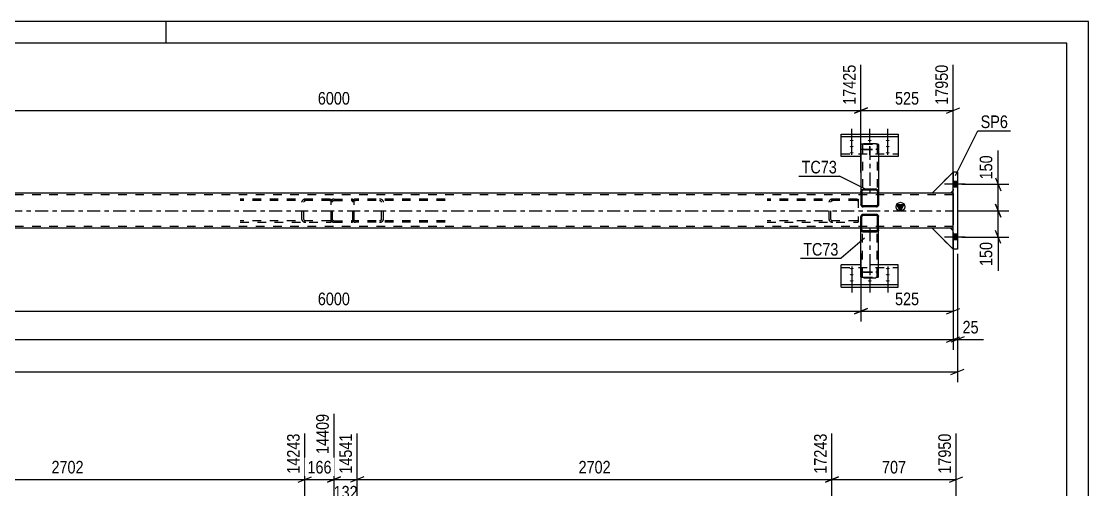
# Model space of a CAD drawing. Header units: millimetres. Extents: x -93 to 748, y -457 to 137.
# Drawn here: x 505.2 to 748.2, y 30.3 to 137 of the extents above; entities that cross this region are included whole.
import ezdxf

# ---------------------------------------------------------------- set-up
doc = ezdxf.new("R2010")
doc.units = ezdxf.units.MM
doc.linetypes.add('DXK_LINE_DOT2', pattern=[3.9198, 1.9599, -1.9599])
doc.linetypes.add('DXK_LINE_DOT3', pattern=[5.9187, 2.979, -0.9799, 0.9799, -0.9799])
doc.styles.add('Arial Narrow', font='ARIALN.TTF', dxfattribs={"height": 0.2})

# ---------------------------------------------------------------- blocks, each defined once
blk = doc.blocks.new('Unknown-761532223-1162')
at = {"color": 5, "linetype": 'Continuous'}
for p, q in [((748.16, 136.96), (-92.84, 136.96)), ((538.16, 131.96), (538.16, 136.96)), ((748.16, -457.04), (748.16, 136.96)), ((743.16, 131.96), (-87.84, 131.96)), ((743.16, -452.04), (743.16, 131.96))]:
    blk.add_line(p, q, dxfattribs=at)
blk = doc.blocks.new('Part-761532223-5101 - 5087')
at = {"color": 2, "linetype": 'Continuous'}
for p, q in [((696.36, 92.68), (696.32, 92.5)), ((696.32, 89.46), (696.32, 92.5)), ((696.46, 92.84), (696.36, 92.68)), ((696.62, 92.94), (696.46, 92.84)), ((696.58, 92.59), (696.56, 92.5)), ((696.56, 89.46), (696.56, 92.5)), ((696.63, 92.67), (696.58, 92.59)), ((696.8, 92.98), (696.62, 92.94)), ((696.71, 92.72), (696.63, 92.67)), ((696.8, 92.74), (696.71, 92.72)), ((699.84, 92.98), (696.8, 92.98)), ((699.84, 92.74), (696.8, 92.74)), ((700.03, 92.94), (699.84, 92.98)), ((699.93, 92.72), (699.84, 92.74)), ((700.01, 92.67), (699.93, 92.72)), ((700.06, 92.59), (700.01, 92.67)), ((700.18, 92.84), (700.03, 92.94)), ((700.08, 92.5), (700.06, 92.59)), ((700.08, 89.46), (700.08, 92.5)), ((700.29, 92.68), (700.18, 92.84)), ((700.32, 92.5), (700.29, 92.68)), ((700.32, 89.46), (700.32, 92.5)), ((696.36, 89.27), (696.32, 89.46)), ((696.46, 89.12), (696.36, 89.27)), ((696.62, 89.01), (696.46, 89.12)), ((696.56, 89.46), (696.58, 89.37)), ((696.58, 89.37), (696.63, 89.29)), ((696.8, 88.98), (696.62, 89.01)), ((696.63, 89.29), (696.71, 89.24)), ((696.71, 89.24), (696.8, 89.22)), ((699.84, 89.22), (696.8, 89.22)), ((699.84, 88.98), (696.8, 88.98)), ((699.84, 89.22), (699.93, 89.24)), ((700.03, 89.01), (699.84, 88.98)), ((699.93, 89.24), (700.01, 89.29)), ((700.01, 89.29), (700.06, 89.37)), ((700.18, 89.12), (700.03, 89.01)), ((700.06, 89.37), (700.08, 89.46)), ((700.29, 89.27), (700.18, 89.12)), ((700.32, 89.46), (700.29, 89.27))]:
    blk.add_line(p, q, dxfattribs=at)
at = {"color": 7, "linetype": 'DXK_LINE_DOT2'}
for p, q in [((696.32, 92.5), (696.36, 92.68)), ((696.62, 92.94), (696.8, 92.98)), ((699.84, 92.98), (700.03, 92.94)), ((700.29, 92.68), (700.32, 92.5)), ((696.56, 89.84), (696.32, 89.84)), ((700.32, 89.84), (700.08, 89.84))]:
    blk.add_line(p, q, dxfattribs=at)
for centre, start, end in [((696.8, 92.5), 112.5, 157.5), ((699.84, 92.5), 22.5, 67.5)]:
    blk.add_arc(centre, 0.48, start, end, dxfattribs=at)
blk = doc.blocks.new('Part-761532223-5266 - 5087')
at = {"color": 2, "linetype": 'Continuous'}
for p, q in [((696.32, 108.89), (696.37, 108.98)), ((696.32, 108.89), (696.32, 98.24)), ((696.37, 108.98), (696.51, 109.05)), ((696.51, 109.05), (696.72, 109.1)), ((696.72, 109.1), (696.96, 109.11)), ((696.96, 109.11), (699.68, 109.11)), ((699.68, 109.11), (699.93, 109.1)), ((699.93, 109.1), (700.13, 109.05)), ((700.13, 109.05), (700.27, 108.98)), ((700.27, 108.98), (700.32, 108.89)), ((700.32, 108.89), (700.32, 97.84)), ((700.08, 97.84), (696.56, 97.84))]:
    blk.add_line(p, q, dxfattribs=at)
at = {"color": 7, "linetype": 'DXK_LINE_DOT2'}
for p, q in [((696.37, 107.88), (696.32, 107.96)), ((696.51, 107.81), (696.37, 107.88)), ((696.72, 107.76), (696.51, 107.81)), ((696.67, 108.93), (696.64, 108.89)), ((696.64, 108.89), (696.64, 97.84)), ((696.64, 107.96), (696.67, 107.92)), ((696.74, 108.97), (696.67, 108.93)), ((696.67, 107.92), (696.74, 107.89)), ((696.96, 107.74), (696.72, 107.76)), ((696.84, 108.99), (696.74, 108.97)), ((696.74, 107.89), (696.84, 107.86)), ((696.96, 109), (696.84, 108.99)), ((696.84, 107.86), (696.96, 107.85)), ((696.96, 109), (699.68, 109)), ((696.96, 107.85), (699.68, 107.85)), ((696.96, 107.74), (699.68, 107.74)), ((699.8, 108.99), (699.68, 109)), ((699.68, 107.85), (699.8, 107.86)), ((699.93, 107.76), (699.68, 107.74)), ((699.91, 108.97), (699.8, 108.99)), ((699.8, 107.86), (699.91, 107.89)), ((699.98, 108.93), (699.91, 108.97)), ((699.91, 107.89), (699.93, 107.89)), ((699.93, 107.89), (699.98, 107.92)), ((700.13, 107.81), (699.93, 107.76)), ((700, 108.89), (699.98, 108.93)), ((699.98, 107.92), (700, 107.96)), ((700, 108.89), (700, 97.84)), ((700.27, 107.88), (700.13, 107.81)), ((700.32, 107.96), (700.27, 107.88)), ((696.32, 98.24), (696.32, 97.84)), ((696.56, 97.84), (696.32, 97.84)), ((699.98, 97.84), (700, 97.84)), ((700.32, 97.84), (700.08, 97.84))]:
    blk.add_line(p, q, dxfattribs=at)
at = {"color": 7, "linetype": 'DXK_LINE_DOT3'}
blk.add_line((698.32, 108.43), (698.32, 97.84), dxfattribs=at)
blk = doc.blocks.new('Part-761532223-5102 - 5087')
at = {"color": 2, "linetype": 'Continuous'}
for p, q in [((696.32, 98.24), (696.36, 98.42)), ((696.32, 98.24), (696.32, 95.2)), ((696.36, 98.42), (696.46, 98.57)), ((696.46, 98.57), (696.62, 98.68)), ((696.58, 98.33), (696.56, 98.24)), ((696.56, 98.24), (696.56, 95.2)), ((696.63, 98.41), (696.58, 98.33)), ((696.62, 98.68), (696.8, 98.72)), ((696.71, 98.46), (696.63, 98.41)), ((696.8, 98.48), (696.71, 98.46)), ((699.84, 98.72), (696.8, 98.72)), ((699.84, 98.48), (696.8, 98.48)), ((699.84, 98.72), (700.02, 98.68)), ((699.93, 98.46), (699.84, 98.48)), ((700.01, 98.41), (699.93, 98.46)), ((700.06, 98.33), (700.01, 98.41)), ((700.02, 98.68), (700.18, 98.57)), ((700.08, 98.24), (700.06, 98.33)), ((700.08, 98.24), (700.08, 95.2)), ((700.18, 98.57), (700.28, 98.42)), ((700.28, 98.42), (700.32, 98.24)), ((700.32, 98.24), (700.32, 95.2)), ((696.32, 95.2), (696.36, 95.01)), ((696.36, 95.01), (696.46, 94.86)), ((696.46, 94.86), (696.62, 94.75)), ((696.56, 95.2), (696.58, 95.1)), ((696.58, 95.1), (696.63, 95.03)), ((696.63, 95.03), (696.71, 94.97)), ((696.71, 94.97), (696.8, 94.96)), ((699.84, 94.96), (696.8, 94.96)), ((699.84, 94.96), (699.93, 94.97)), ((699.93, 94.97), (700.01, 95.03)), ((700.01, 95.03), (700.06, 95.1)), ((700.02, 94.75), (700.18, 94.86)), ((700.06, 95.1), (700.08, 95.2)), ((700.18, 94.86), (700.28, 95.01)), ((700.28, 95.01), (700.32, 95.2)), ((696.62, 94.75), (696.8, 94.72)), ((699.84, 94.72), (696.8, 94.72)), ((699.84, 94.72), (700.02, 94.75))]:
    blk.add_line(p, q, dxfattribs=at)
at = {"color": 7, "linetype": 'DXK_LINE_DOT2'}
for p, q in [((696.56, 97.84), (696.32, 97.84)), ((700.32, 97.84), (700.08, 97.84)), ((696.36, 95.01), (696.32, 95.2)), ((700.32, 95.2), (700.28, 95.01)), ((696.8, 94.72), (696.62, 94.75)), ((700.02, 94.75), (699.84, 94.72))]:
    blk.add_line(p, q, dxfattribs=at)
for centre, start, end in [((696.8, 95.2), 202.5, 247.5), ((699.84, 95.2), 292.5, 337.5)]:
    blk.add_arc(centre, 0.48, start, end, dxfattribs=at)
blk = doc.blocks.new('Part-761532223-5236 - 5087')
at = {"color": 2, "linetype": 'Continuous'}
for p, q in [((717.32, 85.04), (717.32, 102.64)), ((718.32, 102.64), (717.32, 102.64)), ((718.32, 102.64), (718.32, 85.04)), ((718.32, 85.04), (717.32, 85.04))]:
    blk.add_line(p, q, dxfattribs=at)
blk = doc.blocks.new('Bolt-761532223-5128 - 5087')
at = {"linetype": 'Continuous'}
for points in [[(694.22, 80.5), (694.13, 80.5), (694.04, 80.51), (693.96, 80.52), (693.89, 80.55), (693.84, 80.57), (693.8, 80.6), (693.78, 80.63), (693.78, 80.66), (693.8, 80.69), (693.84, 80.72), (693.89, 80.75), (693.96, 80.77), (694.04, 80.78), (694.13, 80.79), (694.22, 80.8), (694.31, 80.79), (694.4, 80.78), (694.48, 80.77), (694.55, 80.75), (694.6, 80.72), (694.64, 80.69), (694.66, 80.66), (694.66, 80.63), (694.64, 80.6), (694.6, 80.57), (694.55, 80.55), (694.48, 80.52), (694.4, 80.51), (694.31, 80.5)], [(702.42, 80.5), (702.33, 80.5), (702.24, 80.51), (702.16, 80.52), (702.09, 80.55), (702.04, 80.57), (702, 80.6), (701.98, 80.63), (701.98, 80.66), (702, 80.69), (702.04, 80.72), (702.09, 80.75), (702.16, 80.77), (702.24, 80.78), (702.33, 80.79), (702.42, 80.8), (702.51, 80.79), (702.6, 80.78), (702.68, 80.77), (702.75, 80.75), (702.8, 80.72), (702.84, 80.69), (702.86, 80.66), (702.86, 80.63), (702.84, 80.6), (702.8, 80.57), (702.75, 80.55), (702.68, 80.52), (702.6, 80.51), (702.51, 80.5)], [(694.22, 79.09), (694.13, 79.1), (694.04, 79.11), (693.96, 79.12), (693.89, 79.14), (693.84, 79.17), (693.8, 79.2), (693.78, 79.23), (693.78, 79.26), (693.8, 79.29), (693.84, 79.32), (693.89, 79.34), (693.96, 79.37), (694.04, 79.38), (694.13, 79.39), (694.22, 79.39), (694.31, 79.39), (694.4, 79.38), (694.48, 79.37), (694.55, 79.34), (694.6, 79.32), (694.64, 79.29), (694.66, 79.26), (694.66, 79.23), (694.64, 79.2), (694.6, 79.17), (694.55, 79.14), (694.48, 79.12), (694.4, 79.11), (694.31, 79.1)], [(694.22, 77.69), (694.13, 77.69), (694.04, 77.7), (693.96, 77.72), (693.89, 77.74), (693.84, 77.77), (693.8, 77.79), (693.78, 77.83), (693.78, 77.86), (693.8, 77.89), (693.84, 77.92), (693.89, 77.94), (693.96, 77.96), (694.04, 77.98), (694.13, 77.99), (694.22, 77.99), (694.31, 77.99), (694.4, 77.98), (694.48, 77.96), (694.55, 77.94), (694.6, 77.92), (694.64, 77.89), (694.66, 77.86), (694.66, 77.83), (694.64, 77.79), (694.6, 77.77), (694.55, 77.74), (694.48, 77.72), (694.4, 77.7), (694.31, 77.69)], [(698.32, 77.69), (698.23, 77.69), (698.14, 77.7), (698.06, 77.72), (697.99, 77.74), (697.94, 77.77), (697.9, 77.79), (697.88, 77.83), (697.88, 77.86), (697.9, 77.89), (697.94, 77.92), (697.99, 77.94), (698.06, 77.96), (698.14, 77.98), (698.23, 77.99), (698.32, 77.99), (698.41, 77.99), (698.5, 77.98), (698.58, 77.96), (698.65, 77.94), (698.7, 77.92), (698.74, 77.89), (698.76, 77.86), (698.76, 77.83), (698.74, 77.79), (698.7, 77.77), (698.65, 77.74), (698.58, 77.72), (698.5, 77.7), (698.41, 77.69)], [(702.42, 79.09), (702.33, 79.1), (702.24, 79.11), (702.16, 79.12), (702.09, 79.14), (702.04, 79.17), (702, 79.2), (701.98, 79.23), (701.98, 79.26), (702, 79.29), (702.04, 79.32), (702.09, 79.34), (702.16, 79.37), (702.24, 79.38), (702.33, 79.39), (702.42, 79.39), (702.51, 79.39), (702.6, 79.38), (702.68, 79.37), (702.75, 79.34), (702.8, 79.32), (702.84, 79.29), (702.86, 79.26), (702.86, 79.23), (702.84, 79.2), (702.8, 79.17), (702.75, 79.14), (702.68, 79.12), (702.6, 79.11), (702.51, 79.1)], [(702.42, 77.69), (702.33, 77.69), (702.24, 77.7), (702.16, 77.72), (702.09, 77.74), (702.04, 77.77), (702, 77.79), (701.98, 77.83), (701.98, 77.86), (702, 77.89), (702.04, 77.92), (702.09, 77.94), (702.16, 77.96), (702.24, 77.98), (702.33, 77.99), (702.42, 77.99), (702.51, 77.99), (702.6, 77.98), (702.68, 77.96), (702.75, 77.94), (702.8, 77.92), (702.84, 77.89), (702.86, 77.86), (702.86, 77.83), (702.84, 77.79), (702.8, 77.77), (702.75, 77.74), (702.68, 77.72), (702.6, 77.7), (702.51, 77.69)]]:
    blk.add_hatch(color=1, dxfattribs=at).paths.add_polyline_path(points)
at = {"color": 1, "linetype": 'Continuous'}
for p, q in [((694.22, 81.13), (694.22, 78.01)), ((702.42, 81.13), (702.42, 78.01)), ((694.22, 79.73), (694.22, 76.61)), ((694.22, 78.33), (694.22, 75.21)), ((698.32, 78.33), (698.32, 75.21)), ((702.42, 79.73), (702.42, 76.61)), ((702.42, 78.33), (702.42, 75.21))]:
    blk.add_line(p, q, dxfattribs=at)
at = {"color": 1, "linetype": 'DXK_LINE_DOT2'}
blk.add_line((698.32, 81.13), (698.32, 78.01), dxfattribs=at)
blk = doc.blocks.new('Part-761532223-5188 - 5087')
at = {"color": 7, "linetype": 'DXK_LINE_DOT2'}
for p, q in [((716.72, 89.84), (712.52, 89.84)), ((712.52, 89.84), (717.32, 85.04)), ((717.32, 89.24), (716.72, 89.84)), ((717.32, 85.04), (717.32, 89.24))]:
    blk.add_line(p, q, dxfattribs=at)
blk = doc.blocks.new('Bolt-761532223-5124 - 5087')
at = {"linetype": 'Continuous'}
for points in [[(717.32, 100.5), (717.32, 99.18), (718.32, 99.18), (718.32, 100.5)], [(717.32, 100.5), (717.32, 99.18), (718.32, 99.18), (718.32, 100.5)], [(717.32, 88.5), (717.32, 87.18), (718.32, 87.18), (718.32, 88.5)], [(717.32, 88.5), (717.32, 87.18), (718.32, 87.18), (718.32, 88.5)]]:
    blk.add_hatch(color=1, dxfattribs=at).paths.add_polyline_path(points)
at = {"color": 1, "linetype": 'Continuous'}
for p, q in [((720.08, 99.84), (715.32, 99.84)), ((720.08, 99.84), (715.32, 99.84)), ((718.32, 100.5), (717.32, 100.5)), ((718.32, 100.5), (717.32, 100.5)), ((718.32, 99.18), (717.32, 99.18)), ((718.32, 99.18), (717.32, 99.18)), ((720.08, 87.84), (715.32, 87.84)), ((720.08, 87.84), (715.32, 87.84)), ((718.32, 88.5), (717.32, 88.5)), ((718.32, 88.5), (717.32, 88.5)), ((718.32, 87.18), (717.32, 87.18)), ((718.32, 87.18), (717.32, 87.18))]:
    blk.add_line(p, q, dxfattribs=at)
blk = doc.blocks.new('Part-761532223-5191 - 5087')
at = {"color": 2, "linetype": 'Continuous'}
for p, q in [((716.72, 89.84), (712.52, 89.84)), ((712.52, 89.84), (717.32, 85.04)), ((717.32, 89.24), (716.72, 89.84))]:
    blk.add_line(p, q, dxfattribs=at)
at = {"color": 7, "linetype": 'DXK_LINE_DOT2'}
for p, q in [((717.32, 89.24), (717.32, 89.24)), ((717.32, 89.24), (717.32, 89.24)), ((717.32, 85.04), (717.32, 89.24)), ((717.32, 85.04), (717.32, 85.04)), ((717.32, 85.04), (717.32, 85.04))]:
    blk.add_line(p, q, dxfattribs=at)
blk = doc.blocks.new('Bolt-761532223-5127 - 5087')
at = {"linetype": 'Continuous'}
for points in [[(694.22, 109.98), (694.31, 109.98), (694.4, 109.97), (694.48, 109.95), (694.55, 109.93), (694.6, 109.91), (694.64, 109.88), (694.66, 109.85), (694.66, 109.81), (694.64, 109.78), (694.6, 109.75), (694.55, 109.73), (694.48, 109.71), (694.4, 109.69), (694.31, 109.68), (694.22, 109.68), (694.13, 109.68), (694.04, 109.69), (693.96, 109.71), (693.89, 109.73), (693.84, 109.75), (693.8, 109.78), (693.78, 109.81), (693.78, 109.85), (693.8, 109.88), (693.84, 109.91), (693.89, 109.93), (693.96, 109.95), (694.04, 109.97), (694.13, 109.98)], [(698.32, 109.98), (698.41, 109.98), (698.5, 109.97), (698.58, 109.95), (698.65, 109.93), (698.7, 109.91), (698.74, 109.88), (698.76, 109.85), (698.76, 109.81), (698.74, 109.78), (698.7, 109.75), (698.65, 109.73), (698.58, 109.71), (698.5, 109.69), (698.41, 109.68), (698.32, 109.68), (698.23, 109.68), (698.14, 109.69), (698.06, 109.71), (697.99, 109.73), (697.94, 109.75), (697.9, 109.78), (697.88, 109.81), (697.88, 109.85), (697.9, 109.88), (697.94, 109.91), (697.99, 109.93), (698.06, 109.95), (698.14, 109.97), (698.23, 109.98)], [(702.42, 109.98), (702.51, 109.98), (702.6, 109.97), (702.68, 109.95), (702.75, 109.93), (702.8, 109.91), (702.84, 109.88), (702.86, 109.85), (702.86, 109.81), (702.84, 109.78), (702.8, 109.75), (702.75, 109.73), (702.68, 109.71), (702.6, 109.69), (702.51, 109.68), (702.42, 109.68), (702.33, 109.68), (702.24, 109.69), (702.16, 109.71), (702.09, 109.73), (702.04, 109.75), (702, 109.78), (701.98, 109.81), (701.98, 109.85), (702, 109.88), (702.04, 109.91), (702.09, 109.93), (702.16, 109.95), (702.24, 109.97), (702.33, 109.98)], [(694.22, 108.58), (694.31, 108.58), (694.4, 108.57), (694.48, 108.55), (694.55, 108.53), (694.6, 108.5), (694.64, 108.47), (694.66, 108.44), (694.66, 108.41), (694.64, 108.38), (694.6, 108.35), (694.55, 108.33), (694.48, 108.31), (694.4, 108.29), (694.31, 108.28), (694.22, 108.28), (694.13, 108.28), (694.04, 108.29), (693.96, 108.31), (693.89, 108.33), (693.84, 108.35), (693.8, 108.38), (693.78, 108.41), (693.78, 108.44), (693.8, 108.47), (693.84, 108.5), (693.89, 108.53), (693.96, 108.55), (694.04, 108.57), (694.13, 108.58)], [(694.22, 107.18), (694.31, 107.17), (694.4, 107.16), (694.48, 107.15), (694.55, 107.13), (694.6, 107.1), (694.64, 107.07), (694.66, 107.04), (694.66, 107.01), (694.64, 106.98), (694.6, 106.95), (694.55, 106.92), (694.48, 106.9), (694.4, 106.89), (694.31, 106.88), (694.22, 106.88), (694.13, 106.88), (694.04, 106.89), (693.96, 106.9), (693.89, 106.92), (693.84, 106.95), (693.8, 106.98), (693.78, 107.01), (693.78, 107.04), (693.8, 107.07), (693.84, 107.1), (693.89, 107.13), (693.96, 107.15), (694.04, 107.16), (694.13, 107.17)], [(702.42, 108.58), (702.51, 108.58), (702.6, 108.57), (702.68, 108.55), (702.75, 108.53), (702.8, 108.5), (702.84, 108.47), (702.86, 108.44), (702.86, 108.41), (702.84, 108.38), (702.8, 108.35), (702.75, 108.33), (702.68, 108.31), (702.6, 108.29), (702.51, 108.28), (702.42, 108.28), (702.33, 108.28), (702.24, 108.29), (702.16, 108.31), (702.09, 108.33), (702.04, 108.35), (702, 108.38), (701.98, 108.41), (701.98, 108.44), (702, 108.47), (702.04, 108.5), (702.09, 108.53), (702.16, 108.55), (702.24, 108.57), (702.33, 108.58)], [(702.42, 107.18), (702.51, 107.17), (702.6, 107.16), (702.68, 107.15), (702.75, 107.13), (702.8, 107.1), (702.84, 107.07), (702.86, 107.04), (702.86, 107.01), (702.84, 106.98), (702.8, 106.95), (702.75, 106.92), (702.68, 106.9), (702.6, 106.89), (702.51, 106.88), (702.42, 106.88), (702.33, 106.88), (702.24, 106.89), (702.16, 106.9), (702.09, 106.92), (702.04, 106.95), (702, 106.98), (701.98, 107.01), (701.98, 107.04), (702, 107.07), (702.04, 107.1), (702.09, 107.13), (702.16, 107.15), (702.24, 107.16), (702.33, 107.17)]]:
    blk.add_hatch(color=1, dxfattribs=at).paths.add_polyline_path(points)
at = {"color": 1, "linetype": 'Continuous'}
for p, q in [((694.22, 109.34), (694.22, 112.46)), ((698.32, 109.34), (698.32, 112.46)), ((702.42, 109.34), (702.42, 112.46)), ((694.22, 107.94), (694.22, 111.06)), ((694.22, 106.54), (694.22, 109.66)), ((702.42, 107.94), (702.42, 111.06)), ((702.42, 106.54), (702.42, 109.66))]:
    blk.add_line(p, q, dxfattribs=at)
at = {"color": 1, "linetype": 'DXK_LINE_DOT2'}
blk.add_line((698.32, 106.54), (698.32, 109.66), dxfattribs=at)
blk = doc.blocks.new('Part-761532223-5194 - 5087')
at = {"color": 7, "linetype": 'DXK_LINE_DOT2'}
for p, q in [((716.72, 89.84), (712.52, 89.84)), ((712.52, 89.84), (717.32, 85.04)), ((717.32, 89.24), (716.72, 89.84)), ((717.32, 85.04), (717.32, 89.24))]:
    blk.add_line(p, q, dxfattribs=at)
blk = doc.blocks.new('Part-761532223-5261 - 5087')
at = {"color": 2, "linetype": 'Continuous'}
for p, q in [((691.82, 76.42), (691.82, 81.47)), ((696.32, 81.47), (691.82, 81.47)), ((704.82, 81.47), (700.32, 81.47)), ((704.82, 76.42), (704.82, 81.47)), ((691.82, 77.02), (704.82, 77.02)), ((691.82, 76.42), (704.82, 76.42))]:
    blk.add_line(p, q, dxfattribs=at)
at = {"color": 7, "linetype": 'DXK_LINE_DOT2'}
for p, q in [((691.82, 80.87), (704.82, 80.87)), ((700.32, 81.47), (696.32, 81.47))]:
    blk.add_line(p, q, dxfattribs=at)
blk = doc.blocks.new('Part-761532223-5176 - 5087')
at = {"linetype": 'Continuous'}
blk.add_hatch(color=2, dxfattribs=at).paths.add_polyline_path([(705.32, 93.84), (704.52, 95.24), (706.12, 95.24)])
at = {"color": 7, "linetype": 'DXK_LINE_DOT2'}
for p, q in [((717.32, 97.44), (-0.68, 97.44)), ((700.32, 97.84), (696.32, 97.84)), ((716.72, 97.84), (712.52, 97.84)), ((717.32, 97.84), (717.32, 97.04)), ((717.32, 97.84), (717.32, 97.6)), ((717.32, 90.24), (-0.68, 90.24)), ((717.32, 89.84), (717.32, 90.64)), ((700.32, 89.84), (696.32, 89.84)), ((716.72, 89.84), (712.52, 89.84))]:
    blk.add_line(p, q, dxfattribs=at)
at = {"color": 2, "linetype": 'Continuous'}
for p, q in [((696.32, 97.84), (460.32, 97.84)), ((712.52, 97.84), (700.32, 97.84)), ((717.32, 97.84), (716.72, 97.84)), ((705.32, 93.84), (704.52, 95.24)), ((704.52, 95.24), (706.12, 95.24)), ((706.12, 95.24), (705.32, 93.84)), ((717.32, 97.04), (717.32, 90.64)), ((696.32, 89.84), (460.32, 89.84)), ((712.52, 89.84), (700.32, 89.84)), ((717.32, 89.84), (716.72, 89.84))]:
    blk.add_line(p, q, dxfattribs=at)
at = {"color": 7, "linetype": 'DXK_LINE_DOT3'}
blk.add_line((-0.68, 93.84), (717.32, 93.84), dxfattribs=at)
at = {"color": 2, "linetype": 'Continuous'}
blk.add_circle((705.32, 94.74), 1, dxfattribs=at)
blk = doc.blocks.new('Part-761532223-5179 - 5087')
at = {"color": 7, "linetype": 'DXK_LINE_DOT2'}
for p, q in [((712.52, 97.84), (717.32, 102.64)), ((717.32, 102.64), (717.32, 98.44)), ((716.72, 97.84), (712.52, 97.84)), ((717.32, 98.44), (716.72, 97.84))]:
    blk.add_line(p, q, dxfattribs=at)
blk = doc.blocks.new('Part-761532223-5182 - 5087')
at = {"color": 2, "linetype": 'Continuous'}
for p, q in [((712.52, 97.84), (717.32, 102.63)), ((716.72, 97.84), (712.52, 97.84)), ((717.32, 98.43), (716.72, 97.84))]:
    blk.add_line(p, q, dxfattribs=at)
at = {"color": 7, "linetype": 'DXK_LINE_DOT2'}
for p, q in [((717.32, 102.63), (717.32, 102.64)), ((717.32, 102.64), (717.32, 98.44)), ((717.32, 102.64), (717.32, 102.63)), ((717.32, 98.44), (717.32, 98.43)), ((717.32, 98.44), (717.32, 98.43))]:
    blk.add_line(p, q, dxfattribs=at)
blk = doc.blocks.new('Part-761532223-5185 - 5087')
at = {"color": 7, "linetype": 'DXK_LINE_DOT2'}
for p, q in [((712.52, 97.84), (717.32, 102.64)), ((717.32, 102.64), (717.32, 98.44)), ((716.72, 97.84), (712.52, 97.84)), ((717.32, 98.44), (716.72, 97.84))]:
    blk.add_line(p, q, dxfattribs=at)
blk = doc.blocks.new('Part-761532223-5260 - 5087')
at = {"color": 2, "linetype": 'Continuous'}
for p, q in [((691.82, 106.2), (691.82, 111.25)), ((691.82, 111.25), (704.82, 111.25)), ((704.82, 110.65), (691.82, 110.65)), ((704.82, 111.25), (704.82, 106.2)), ((696.32, 106.2), (691.82, 106.2)), ((704.82, 106.2), (700.32, 106.2))]:
    blk.add_line(p, q, dxfattribs=at)
at = {"color": 7, "linetype": 'DXK_LINE_DOT2'}
for p, q in [((691.82, 106.81), (704.82, 106.81)), ((700.32, 106.2), (696.32, 106.2))]:
    blk.add_line(p, q, dxfattribs=at)
blk = doc.blocks.new('Part-761532223-5276 - 5087')
at = {"color": 7, "linetype": 'DXK_LINE_DOT2'}
for p, q in [((696.32, 89.46), (696.32, 89.84)), ((696.56, 89.84), (696.32, 89.84)), ((696.64, 78.78), (696.64, 89.84)), ((700.32, 89.84), (699.68, 89.84)), ((699.91, 89.84), (699.93, 89.84)), ((699.98, 89.84), (700, 89.84)), ((700, 78.78), (700, 89.84)), ((700.32, 89.46), (700.32, 89.84)), ((696.32, 79.71), (696.37, 79.79)), ((696.37, 79.79), (696.51, 79.86)), ((696.51, 79.86), (696.72, 79.91)), ((696.67, 79.75), (696.64, 79.71)), ((696.64, 78.78), (696.67, 78.74)), ((696.74, 79.79), (696.67, 79.75)), ((696.67, 78.74), (696.74, 78.7)), ((696.72, 79.91), (696.96, 79.93)), ((696.84, 79.81), (696.74, 79.79)), ((696.74, 78.7), (696.84, 78.68)), ((696.96, 79.82), (696.84, 79.81)), ((696.84, 78.68), (696.96, 78.67)), ((696.96, 79.93), (699.68, 79.93)), ((696.96, 79.82), (699.68, 79.82)), ((696.96, 78.67), (699.68, 78.67)), ((699.68, 79.93), (699.93, 79.91)), ((699.8, 79.81), (699.68, 79.82)), ((699.68, 78.67), (699.8, 78.68)), ((699.91, 79.79), (699.8, 79.81)), ((699.8, 78.68), (699.91, 78.7)), ((699.91, 79.79), (699.93, 79.78)), ((699.91, 78.7), (699.98, 78.74)), ((699.93, 79.91), (700.13, 79.86)), ((699.93, 79.78), (699.98, 79.75)), ((700, 79.71), (699.98, 79.75)), ((699.98, 78.74), (700, 78.78)), ((700.13, 79.86), (700.27, 79.79)), ((700.27, 79.79), (700.32, 79.71))]:
    blk.add_line(p, q, dxfattribs=at)
at = {"color": 2, "linetype": 'Continuous'}
for p, q in [((696.32, 78.78), (696.32, 89.46)), ((700.08, 89.84), (696.56, 89.84)), ((700.32, 78.78), (700.32, 89.46)), ((696.37, 78.69), (696.32, 78.78)), ((696.51, 78.62), (696.37, 78.69)), ((696.72, 78.58), (696.51, 78.62)), ((696.96, 78.56), (696.72, 78.58)), ((696.96, 78.56), (699.68, 78.56)), ((699.93, 78.58), (699.68, 78.56)), ((700.13, 78.62), (699.93, 78.58)), ((700.27, 78.69), (700.13, 78.62)), ((700.32, 78.78), (700.27, 78.69))]:
    blk.add_line(p, q, dxfattribs=at)
at = {"color": 7, "linetype": 'DXK_LINE_DOT3'}
blk.add_line((698.32, 89.84), (698.32, 79.24), dxfattribs=at)
blk = doc.blocks.new('Part-761532223-5289 - 5087')
at = {"color": 7, "linetype": 'DXK_LINE_DOT2'}
for p, q in [((575.73, 96.08), (575.68, 95.84)), ((575.68, 91.84), (575.68, 95.84)), ((576, 95.84), (576.03, 95.96)), ((576, 91.84), (576, 95.84)), ((576.32, 96.48), (576.08, 96.43)), ((576.2, 96.13), (576.32, 96.16)), ((576.32, 96.48), (580.32, 96.48)), ((576.32, 96.16), (580.32, 96.16)), ((580.57, 96.43), (580.32, 96.48)), ((580.32, 96.16), (580.45, 96.13)), ((580.62, 95.96), (580.64, 95.84)), ((580.64, 91.84), (580.64, 95.84)), ((580.96, 95.84), (580.91, 96.08)), ((580.96, 91.84), (580.96, 95.84)), ((575.68, 91.84), (575.73, 91.59)), ((576.03, 91.71), (576, 91.84)), ((576.08, 91.24), (576.32, 91.2)), ((576.32, 91.52), (576.2, 91.54)), ((576.32, 91.52), (580.32, 91.52)), ((576.32, 91.2), (580.32, 91.2)), ((580.45, 91.54), (580.32, 91.52)), ((580.32, 91.2), (580.57, 91.24)), ((580.64, 91.84), (580.62, 91.71)), ((580.91, 91.59), (580.96, 91.84))]:
    blk.add_line(p, q, dxfattribs=at)
for centre, radius, start, end in [((576.32, 95.84), 0.64, 112.5, 157.5), ((576.32, 95.84), 0.32, 112.5, 157.5), ((580.32, 95.84), 0.32, 22.5, 67.5), ((580.32, 95.84), 0.64, 22.5, 67.5), ((576.32, 91.84), 0.64, 202.5, 247.5), ((576.32, 91.84), 0.32, 202.5, 247.5), ((580.32, 91.84), 0.32, 292.5, 337.5), ((580.32, 91.84), 0.64, 292.5, 337.5)]:
    blk.add_arc(centre, radius, start, end, dxfattribs=at)
blk = doc.blocks.new('Part-761532223-5294 - 5087')
at = {"color": 7, "linetype": 'DXK_LINE_DOT2'}
for p, q in [((581.22, 96.48), (580.96, 96.44)), ((580.96, 91.23), (580.96, 96.44)), ((580.96, 96.09), (581.05, 96.13)), ((581.05, 96.13), (581.22, 96.16)), ((601.64, 96.48), (581.22, 96.48)), ((601.64, 96.16), (581.22, 96.16)), ((587.05, 96.43), (586.71, 96.48)), ((586.71, 96.16), (586.88, 96.13)), ((587.12, 95.96), (587.15, 95.84)), ((587.15, 91.84), (587.15, 95.84)), ((587.59, 95.84), (587.52, 96.08)), ((587.59, 91.84), (587.59, 95.84)), ((581.05, 91.54), (580.96, 91.58)), ((580.96, 91.23), (581.22, 91.2)), ((581.22, 91.52), (581.05, 91.54)), ((601.64, 91.52), (581.22, 91.52)), ((601.64, 91.2), (581.22, 91.2)), ((586.88, 91.54), (586.71, 91.52)), ((586.71, 91.2), (587.05, 91.24)), ((587.15, 91.84), (587.12, 91.71)), ((587.52, 91.59), (587.59, 91.84))]:
    blk.add_line(p, q, dxfattribs=at)
for centre, radius, start, end in [((586.78, 95.74), 0.401, 32.4104, 75.4453), ((586.85, 95.65), 0.802, 32.4104, 75.4453), ((586.78, 91.93), 0.401, 284.5547, 327.5896), ((586.85, 92.02), 0.802, 284.5547, 327.5896)]:
    blk.add_arc(centre, radius, start, end, dxfattribs=at)
blk = doc.blocks.new('Part-761532223-5295 - 5087')
at = {"color": 7, "linetype": 'DXK_LINE_DOT2'}
for p, q in [((695.43, 96.48), (675, 96.48)), ((695.43, 96.16), (675, 96.16)), ((689.12, 96.08), (689.06, 95.84)), ((689.06, 91.84), (689.06, 95.84)), ((689.5, 95.84), (689.53, 95.96)), ((689.5, 91.84), (689.5, 95.84)), ((689.93, 96.48), (689.6, 96.43)), ((689.77, 96.13), (689.93, 96.16)), ((695.43, 96.48), (695.68, 96.44)), ((695.43, 96.16), (695.59, 96.13)), ((695.59, 96.13), (695.68, 96.09)), ((695.68, 96.44), (695.68, 91.23)), ((695.43, 91.52), (675, 91.52)), ((675, 91.2), (695.43, 91.2)), ((689.06, 91.84), (689.12, 91.59)), ((689.53, 91.71), (689.5, 91.84)), ((689.6, 91.24), (689.93, 91.2)), ((689.93, 91.52), (689.77, 91.54)), ((695.59, 91.54), (695.43, 91.52)), ((695.43, 91.2), (695.68, 91.23)), ((695.68, 91.58), (695.59, 91.54))]:
    blk.add_line(p, q, dxfattribs=at)
for centre, radius, start, end in [((689.8, 95.65), 0.802, 104.5547, 147.5896), ((689.87, 95.74), 0.401, 104.5547, 147.5896), ((689.8, 92.02), 0.802, 212.4104, 255.4453), ((689.87, 91.93), 0.401, 212.4104, 255.4453)]:
    blk.add_arc(centre, radius, start, end, dxfattribs=at)
blk = doc.blocks.new('Part-761532223-5297 - 5087')
at = {"color": 7, "linetype": 'DXK_LINE_DOT2'}
for p, q in [((575.43, 96.48), (555, 96.48)), ((575.43, 96.16), (555, 96.16)), ((569.12, 96.08), (569.06, 95.84)), ((569.06, 91.84), (569.06, 95.84)), ((569.5, 95.84), (569.53, 95.96)), ((569.5, 91.84), (569.5, 95.84)), ((569.93, 96.48), (569.6, 96.43)), ((569.77, 96.13), (569.93, 96.16)), ((575.43, 96.48), (575.68, 96.44)), ((575.43, 96.16), (575.59, 96.13)), ((575.59, 96.13), (575.68, 96.09)), ((575.68, 91.23), (575.68, 96.44)), ((575.43, 91.52), (555, 91.52)), ((555, 91.2), (575.43, 91.2)), ((569.06, 91.84), (569.12, 91.59)), ((569.53, 91.71), (569.5, 91.84)), ((569.6, 91.24), (569.93, 91.2)), ((569.93, 91.52), (569.77, 91.54)), ((575.59, 91.54), (575.43, 91.52)), ((575.43, 91.2), (575.68, 91.23)), ((575.68, 91.58), (575.59, 91.54))]:
    blk.add_line(p, q, dxfattribs=at)
for centre, radius, start, end in [((569.8, 95.65), 0.802, 104.5547, 147.5895), ((569.87, 95.74), 0.401, 104.5547, 147.5895), ((569.8, 92.02), 0.802, 212.4105, 255.4453), ((569.87, 91.93), 0.401, 212.4105, 255.4453)]:
    blk.add_arc(centre, radius, start, end, dxfattribs=at)
blk = doc.blocks.new('StraightDimension-761532223-21680 - 1399')
at = {"color": 7, "linetype": 'Continuous'}
for p, q in [((689.73, -5), (689.73, 43.07)), ((718, 7), (718, 43.07)), ((691.23, 33.23), (688.23, 32.03)), ((689.73, 32.63), (718, 32.63)), ((716.5, 32.03), (719.5, 33.23))]:
    blk.add_line(p, q, dxfattribs=at)
at = {"color": 0, "linetype": 'Continuous'}
blk.add_wipeout([(717.4, 43.67), (713.2, 43.67), (713.2, 33.33), (717.4, 33.33)], dxfattribs=at)
at = {"color": 0}
blk.add_wipeout([(707.21, 33.38), (707.21, 37.58), (700.52, 37.58), (700.52, 33.38)], dxfattribs=at)
at = {"color": 3, "linetype": 'Continuous', "style": 'Arial Narrow'}
blk.add_text('17950', height=2.863, rotation=90.0002, dxfattribs=at).set_placement((716.8, 33.93))
at = {"color": 3, "style": 'Arial Narrow'}
blk.add_text('707', height=2.863, dxfattribs=at).set_placement((701.12, 33.98))
blk = doc.blocks.new('StraightDimension-761532223-21684 - 1399')
at = {"color": 7, "linetype": 'Continuous'}
for p, q in [((461.64, -5), (461.64, 43.07)), ((569.73, -5), (569.73, 43.07)), ((463.14, 33.23), (460.14, 32.03)), ((461.64, 32.63), (569.73, 32.63)), ((568.23, 32.03), (571.23, 33.23))]:
    blk.add_line(p, q, dxfattribs=at)
at = {"color": 0, "linetype": 'Continuous'}
blk.add_wipeout([(569.13, 43.67), (564.93, 43.67), (564.93, 33.33), (569.13, 33.33)], dxfattribs=at)
at = {"color": 0}
blk.add_wipeout([(519.94, 33.38), (519.94, 37.58), (511.43, 37.58), (511.43, 33.38)], dxfattribs=at)
at = {"color": 3, "linetype": 'Continuous', "style": 'Arial Narrow'}
blk.add_text('14243', height=2.863, rotation=90.0002, dxfattribs=at).set_placement((568.53, 33.93))
at = {"color": 3, "style": 'Arial Narrow'}
blk.add_text('2702', height=2.863, dxfattribs=at).set_placement((512.03, 33.98))
blk = doc.blocks.new('StraightDimension-761532223-21682 - 1399')
at = {"color": 7, "linetype": 'Continuous'}
for p, q in [((576.36, -5), (576.36, 47.57)), ((581.64, -5), (581.64, 43.07)), ((574.86, 32.03), (577.86, 33.23)), ((576.36, 32.63), (581.64, 32.63)), ((583.14, 33.23), (580.14, 32.03))]:
    blk.add_line(p, q, dxfattribs=at)
at = {"color": 0, "linetype": 'Continuous'}
blk.add_wipeout([(581.04, 43.67), (576.84, 43.67), (576.84, 33.33), (581.04, 33.33)], dxfattribs=at)
at = {"color": 0}
blk.add_wipeout([(582.34, 27.68), (582.34, 31.88), (575.66, 31.88), (575.66, 27.68)], dxfattribs=at)
at = {"color": 3, "linetype": 'Continuous', "style": 'Arial Narrow'}
blk.add_text('14541', height=2.863, rotation=90.0002, dxfattribs=at).set_placement((580.44, 33.93))
at = {"color": 3, "style": 'Arial Narrow'}
blk.add_text('132', height=2.863, dxfattribs=at).set_placement((576.26, 28.28))
blk = doc.blocks.new('StraightDimension-761532223-21681 - 1399')
at = {"color": 7, "linetype": 'Continuous'}
for p, q in [((581.64, -5), (581.64, 43.07)), ((689.73, -5), (689.73, 43.07)), ((583.14, 33.23), (580.14, 32.03)), ((581.64, 32.63), (689.73, 32.63)), ((688.23, 32.03), (691.23, 33.23))]:
    blk.add_line(p, q, dxfattribs=at)
at = {"color": 0, "linetype": 'Continuous'}
blk.add_wipeout([(689.13, 43.67), (684.93, 43.67), (684.93, 33.33), (689.13, 33.33)], dxfattribs=at)
at = {"color": 0}
blk.add_wipeout([(639.94, 33.38), (639.94, 37.58), (631.43, 37.58), (631.43, 33.38)], dxfattribs=at)
at = {"color": 3, "linetype": 'Continuous', "style": 'Arial Narrow'}
blk.add_text('17243', height=2.863, rotation=90.0002, dxfattribs=at).set_placement((688.53, 33.93))
at = {"color": 3, "style": 'Arial Narrow'}
blk.add_text('2702', height=2.863, dxfattribs=at).set_placement((632.03, 33.98))
blk = doc.blocks.new('StraightDimension-761532223-21683 - 1399')
at = {"color": 7, "linetype": 'Continuous'}
for p, q in [((576.36, -5), (576.36, 47.57)), ((569.73, -5), (569.73, 43.07)), ((568.23, 32.03), (571.23, 33.23)), ((569.73, 32.63), (576.36, 32.63)), ((577.86, 33.23), (574.86, 32.03))]:
    blk.add_line(p, q, dxfattribs=at)
at = {"color": 0}
blk.add_wipeout([(576.39, 33.38), (576.39, 37.58), (569.71, 37.58), (569.71, 33.38)], dxfattribs=at)
at = {"color": 0, "linetype": 'Continuous'}
blk.add_wipeout([(575.76, 48.17), (571.56, 48.17), (571.56, 37.83), (575.76, 37.83)], dxfattribs=at)
at = {"color": 3, "linetype": 'Continuous', "style": 'Arial Narrow'}
blk.add_text('14409', height=2.863, rotation=90.0002, dxfattribs=at).set_placement((575.16, 38.43))
at = {"color": 3, "style": 'Arial Narrow'}
blk.add_text('166', height=2.863, dxfattribs=at).set_placement((570.31, 33.98))
blk = doc.blocks.new('StraightDimension-761532223-13372 - 5087')
at = {"color": 7, "linetype": 'Continuous'}
for p, q in [((717.32, 88.84), (717.32, 68.56)), ((696.32, 84.09), (696.32, 68.56)), ((697.82, 71.56), (694.82, 70.36)), ((696.32, 70.96), (717.32, 70.96)), ((715.82, 70.36), (718.82, 71.56))]:
    blk.add_line(p, q, dxfattribs=at)
at = {"color": 0}
blk.add_wipeout([(710.16, 71.71), (710.16, 75.91), (703.48, 75.91), (703.48, 71.71)], dxfattribs=at)
at = {"color": 3, "style": 'Arial Narrow'}
blk.add_text('525', height=2.863, dxfattribs=at).set_placement((704.08, 72.31))
blk = doc.blocks.new('StraightDimension-761532223-5445 - 5087')
at = {"color": 7, "linetype": 'Continuous'}
for p, q in [((696.32, 102.54), (696.32, 127.09)), ((717.32, 98.84), (717.32, 127.09)), ((697.82, 117.25), (694.82, 116.05)), ((696.32, 116.65), (717.32, 116.65)), ((715.82, 116.05), (718.82, 117.25))]:
    blk.add_line(p, q, dxfattribs=at)
at = {"color": 0, "linetype": 'Continuous'}
blk.add_wipeout([(716.72, 127.69), (712.52, 127.69), (712.52, 117.35), (716.72, 117.35)], dxfattribs=at)
at = {"color": 0}
blk.add_wipeout([(710.16, 117.4), (710.16, 121.6), (703.48, 121.6), (703.48, 117.4)], dxfattribs=at)
at = {"color": 3, "linetype": 'Continuous', "style": 'Arial Narrow'}
blk.add_text('17950', height=2.863, rotation=90.0002, dxfattribs=at).set_placement((716.12, 117.95))
at = {"color": 3, "style": 'Arial Narrow'}
blk.add_text('525', height=2.863, dxfattribs=at).set_placement((704.08, 118))
blk = doc.blocks.new('StraightDimension-761532223-5455 - 5087')
at = {"color": 7, "linetype": 'Continuous'}
for p, q in [((696.32, 102.54), (696.32, 127.09)), ((456.32, 116.65), (696.32, 116.65)), ((694.82, 116.05), (697.82, 117.25))]:
    blk.add_line(p, q, dxfattribs=at)
at = {"color": 0, "linetype": 'Continuous'}
blk.add_wipeout([(695.72, 127.69), (691.52, 127.69), (691.52, 117.35), (695.72, 117.35)], dxfattribs=at)
at = {"color": 0}
blk.add_wipeout([(580.58, 117.4), (580.58, 121.6), (572.07, 121.6), (572.07, 117.4)], dxfattribs=at)
at = {"color": 3, "linetype": 'Continuous', "style": 'Arial Narrow'}
blk.add_text('17425', height=2.863, rotation=90.0002, dxfattribs=at).set_placement((695.12, 117.95))
at = {"color": 3, "style": 'Arial Narrow'}
blk.add_text('6000', height=2.863, dxfattribs=at).set_placement((572.67, 118))
blk = doc.blocks.new('StraightDimension-761532223-13243 - 5087')
at = {"color": 7, "linetype": 'Continuous'}
for p, q in [((717.32, 84.04), (717.32, 62.12)), ((718.32, 84.04), (718.32, 62.12)), ((715.82, 63.92), (718.82, 65.12)), ((719.82, 65.12), (716.82, 63.92)), ((717.32, 64.52), (718.32, 64.52))]:
    blk.add_line(p, q, dxfattribs=at)
at = {"color": 0}
blk.add_wipeout([(723.7, 65.27), (723.7, 69.47), (718.85, 69.47), (718.85, 65.27)], dxfattribs=at)
at = {"color": 7, "linetype": 'Continuous'}
blk.add_line((718.32, 64.52), (724.23, 64.52), dxfattribs=at)
blk.add_line((718.32, 64.52), (724.23, 64.52), dxfattribs=at)
at = {"color": 3, "style": 'Arial Narrow'}
blk.add_text('25', height=2.863, dxfattribs=at).set_placement((719.45, 65.87))
blk = doc.blocks.new('StraightDimension-761532223-13244 - 5087')
at = {"color": 7, "linetype": 'Continuous'}
for p, q in [((717.32, 84.04), (717.32, 62.12)), ((-0.68, 64.52), (717.32, 64.52)), ((715.82, 63.92), (718.82, 65.12))]:
    blk.add_line(p, q, dxfattribs=at)
blk = doc.blocks.new('StraightDimension-761532223-13373 - 5087')
at = {"color": 7, "linetype": 'Continuous'}
for p, q in [((696.32, 84.09), (696.32, 68.56)), ((456.32, 70.96), (696.32, 70.96)), ((694.82, 70.36), (697.82, 71.56))]:
    blk.add_line(p, q, dxfattribs=at)
at = {"color": 0}
blk.add_wipeout([(580.58, 71.71), (580.58, 75.91), (572.07, 75.91), (572.07, 71.71)], dxfattribs=at)
at = {"color": 3, "style": 'Arial Narrow'}
blk.add_text('6000', height=2.863, dxfattribs=at).set_placement((572.67, 72.31))
blk = doc.blocks.new('StraightDimension-761532223-13415 - 5087')
at = {"color": 7, "linetype": 'Continuous'}
for p, q in [((719.32, 99.84), (729.98, 99.84)), ((726.98, 101.34), (728.18, 98.34)), ((727.58, 93.84), (727.58, 99.84)), ((728.18, 92.34), (726.98, 95.34)), ((718.32, 93.84), (729.98, 93.84))]:
    blk.add_line(p, q, dxfattribs=at)
at = {"color": 0}
blk.add_wipeout([(726.83, 107.05), (722.63, 107.05), (722.63, 100.36), (726.83, 100.36)], dxfattribs=at)
at = {"color": 7, "linetype": 'Continuous'}
blk.add_line((727.58, 99.84), (727.58, 107.57), dxfattribs=at)
blk.add_line((727.58, 99.84), (727.58, 107.57), dxfattribs=at)
at = {"color": 3, "style": 'Arial Narrow'}
blk.add_text('150', height=2.863, rotation=90.0002, dxfattribs=at).set_placement((726.23, 100.96))
blk = doc.blocks.new('StraightDimension-761532223-13416 - 5087')
at = {"color": 7, "linetype": 'Continuous'}
for p, q in [((726.98, 95.34), (728.18, 92.34)), ((718.32, 93.84), (729.98, 93.84)), ((727.58, 87.84), (727.58, 93.84)), ((719.32, 87.84), (729.98, 87.84)), ((728.18, 86.34), (726.98, 89.34))]:
    blk.add_line(p, q, dxfattribs=at)
at = {"color": 0}
blk.add_wipeout([(726.83, 87.31), (722.63, 87.31), (722.63, 80.63), (726.83, 80.63)], dxfattribs=at)
at = {"color": 7, "linetype": 'Continuous'}
blk.add_line((727.58, 87.84), (727.58, 80.1), dxfattribs=at)
blk.add_line((727.58, 87.84), (727.58, 80.1), dxfattribs=at)
at = {"color": 3, "style": 'Arial Narrow'}
blk.add_text('150', height=2.863, rotation=90.0002, dxfattribs=at).set_placement((726.23, 81.23))
blk = doc.blocks.new('StraightDimension-761532223-20001 - 5087')
at = {"color": 7, "linetype": 'Continuous'}
for p, q in [((718.32, 84.04), (718.32, 54.75)), ((-1.68, 57.15), (718.32, 57.15)), ((716.82, 56.55), (719.82, 57.75))]:
    blk.add_line(p, q, dxfattribs=at)
blk = doc.blocks.new('Mark-761532223-5262 - 5087')
at = {"color": 0}
blk.add_wipeout([(690.85, 102.33), (690.85, 105.33), (682.81, 105.33), (682.81, 102.33)], dxfattribs=at)
blk.add_wipeout([(690.85, 102.33), (690.85, 105.33), (682.81, 105.33), (682.81, 102.33)], dxfattribs=at)
at = {"color": 30, "linetype": 'Continuous'}
for p in [(682.21, 101.73), (697.2, 98.83)]:
    blk.add_line(p, (691.45, 101.73), dxfattribs=at)
at = {"color": 3, "style": 'Arial Narrow'}
blk.add_text('TC73', height=2.863, dxfattribs=at).set_placement((682.81, 102.33))
blk = doc.blocks.new('Mark-761532223-5232 - 5087')
at = {"color": 0}
blk.add_wipeout([(729.78, 112.66), (729.78, 115.66), (723.57, 115.66), (723.57, 112.66)], dxfattribs=at)
blk.add_wipeout([(729.78, 112.66), (729.78, 115.66), (723.57, 115.66), (723.57, 112.66)], dxfattribs=at)
at = {"color": 30, "linetype": 'Continuous'}
for p, q in [((717.82, 101.88), (722.97, 112.06)), ((722.97, 112.06), (730.38, 112.06))]:
    blk.add_line(p, q, dxfattribs=at)
at = {"color": 3, "style": 'Arial Narrow'}
blk.add_text('SP6', height=2.863, dxfattribs=at).set_placement((723.57, 112.66))
blk = doc.blocks.new('Mark-761532223-5272 - 5087')
at = {"color": 0}
blk.add_wipeout([(691.21, 83.6), (691.21, 86.6), (683.17, 86.6), (683.17, 83.6)], dxfattribs=at)
blk.add_wipeout([(691.21, 83.6), (691.21, 86.6), (683.17, 86.6), (683.17, 83.6)], dxfattribs=at)
at = {"color": 30, "linetype": 'Continuous'}
for p in [(697.13, 87.57), (682.57, 83)]:
    blk.add_line(p, (691.81, 83), dxfattribs=at)
at = {"color": 3, "style": 'Arial Narrow'}
blk.add_text('TC73', height=2.863, dxfattribs=at).set_placement((683.17, 83.6))

msp = doc.modelspace()

# ---------------------------------------------------------------- block references
for name in ['Unknown-761532223-1162', 'Bolt-761532223-5127 - 5087', 'Part-761532223-5260 - 5087', 'Part-761532223-5266 - 5087', 'Part-761532223-5179 - 5087', 'Part-761532223-5182 - 5087', 'Part-761532223-5185 - 5087', 'Part-761532223-5236 - 5087', 'Bolt-761532223-5124 - 5087', 'Part-761532223-5176 - 5087', 'Part-761532223-5102 - 5087', 'Part-761532223-5297 - 5087', 'Part-761532223-5289 - 5087', 'Part-761532223-5294 - 5087', 'Part-761532223-5295 - 5087', 'Part-761532223-5101 - 5087', 'Part-761532223-5276 - 5087', 'Part-761532223-5188 - 5087', 'Part-761532223-5191 - 5087', 'Part-761532223-5194 - 5087', 'Part-761532223-5261 - 5087', 'Bolt-761532223-5128 - 5087']:
    msp.add_blockref(name, (0, 0))

# ---------------------------------------------------------------- next in the draw order: block references
for name in ['StraightDimension-761532223-5445 - 5087', 'StraightDimension-761532223-13372 - 5087', 'StraightDimension-761532223-21682 - 1399', 'StraightDimension-761532223-21684 - 1399', 'StraightDimension-761532223-21680 - 1399']:
    msp.add_blockref(name, (0, 0))

# ---------------------------------------------------------------- next in the draw order: block references
for name in ['StraightDimension-761532223-5455 - 5087', 'StraightDimension-761532223-13415 - 5087', 'StraightDimension-761532223-13243 - 5087', 'StraightDimension-761532223-21683 - 1399', 'StraightDimension-761532223-21681 - 1399']:
    msp.add_blockref(name, (0, 0))

# ---------------------------------------------------------------- next in the draw order: block references
for name in ['Mark-761532223-5232 - 5087', 'Mark-761532223-5262 - 5087', 'StraightDimension-761532223-13244 - 5087']:
    msp.add_blockref(name, (0, 0))

# ---------------------------------------------------------------- next in the draw order: block references
for name in ['StraightDimension-761532223-13416 - 5087', 'StraightDimension-761532223-13373 - 5087']:
    msp.add_blockref(name, (0, 0))

# ---------------------------------------------------------------- next in the draw order: block references
msp.add_blockref('StraightDimension-761532223-20001 - 5087', (0, 0))

# ---------------------------------------------------------------- next in the draw order: block references
msp.add_blockref('Mark-761532223-5272 - 5087', (0, 0))

doc.saveas('drawing.dxf')
